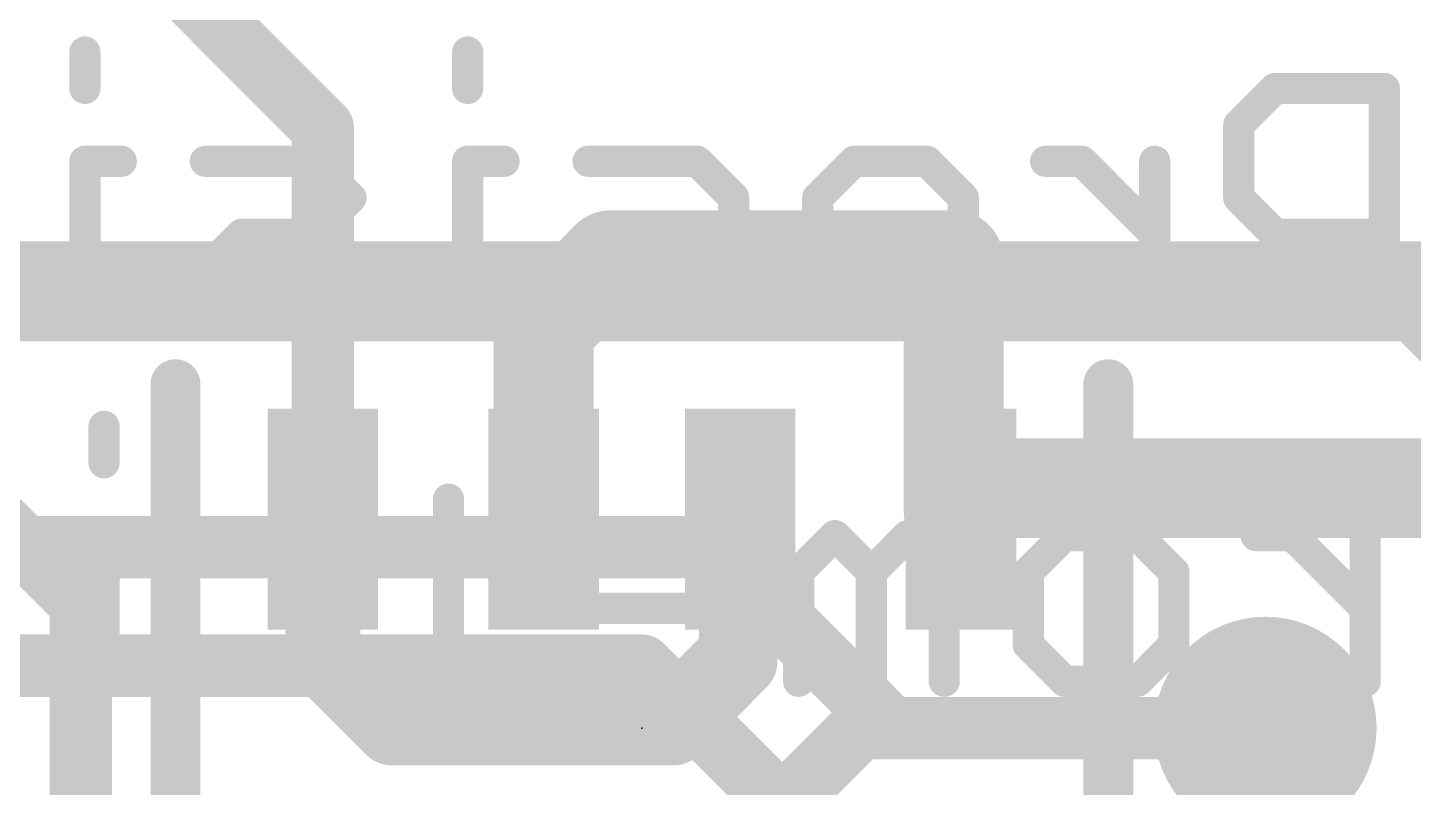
# Model space of a CAD drawing. Extents: x -3.8 to 34.1, y -4.8 to 24.4.
# Drawn here: x 14.64 to 20.29, y 11.19 to 14.28 of the extents above; entities that cross this region are included whole.
import ezdxf

# ---------------------------------------------------------------- set-up
doc = ezdxf.new("R2010")
doc.units = 0
for name, color, linetype in [('1', 12, 'CONTINUOUS'), ('16', 5, 'CONTINUOUS'), ('18', 110, 'CONTINUOUS'), ('21', 40, 'CONTINUOUS'), ('22', 6, 'CONTINUOUS'), ('23', 40, 'CONTINUOUS')]:
    doc.layers.add(name, color=color, linetype=linetype)

# ---------------------------------------------------------------- blocks, each defined once
blk = doc.blocks.new('RECT')
blk.add_solid([(-0.5, -0.5), (0.5, -0.5), (-0.5, 0.5), (0.5, 0.5)])
blk = doc.blocks.new('ROUNDV')
at = {"const_width": 0.5}
blk.add_lwpolyline([(0, -0.25, 1), (0, 0.25, 1), (0, -0.25)], format="xyb", dxfattribs=at)

msp = doc.modelspace()

# ---------------------------------------------------------------- linework, layer by layer
at = {"layer": '1'}
for points, const_width in [([(15.845, 13.873), (14.732, 14.986)], 0.254), ([(15.845, 12.28), (15.845, 13.873)], 0.254), ([(14.859, 11.938), (13.335, 13.462)], 0.254), ([(16.745, 13.062), (17.018, 13.335)], 0.4064), ([(17.018, 13.335), (18.415, 13.335)], 0.4064), ([(18.415, 13.335), (18.415, 12.31)], 0.4064), ([(16.745, 12.28), (16.745, 13.062)], 0.4064), ([(18.445, 12.28), (18.572, 12.407)], 0.4064), ([(21.121, 12.407), (18.572, 12.407)], 0.4064), ([(18.415, 12.31), (18.445, 12.28)], 0.4064), ([(15.845, 11.714), (15.845, 12.28)], 0.3048), ([(17.545, 12.28), (17.545, 11.703)], 0.3048), ([(14.859, 9.779), (14.859, 11.938)], 0.254), ([(16.129, 11.43), (15.845, 11.714)], 0.3048), ([(17.545, 11.703), (17.272, 11.43)], 0.3048), ([(17.272, 11.43), (16.129, 11.43)], 0.3048), ([(17.545, 10.941), (18.034, 11.43)], 0.254), ([(18.034, 11.43), (19.685, 11.43)], 0.254)]:
    msp.add_lwpolyline(points, dxfattribs=dict(at, const_width=const_width))
for points, const_width in [([(15.9085, 13.873, 1), (15.7815, 13.873)], 0.127), ([(15.8001, 13.8281, 1), (15.8899, 13.9179)], 0.127), ([(17.018, 13.4366, 1), (17.018, 13.2334)], 0.2032), ([(17.0898, 13.2632, 1), (16.9462, 13.4068)], 0.2032), ([(18.5166, 13.335, 1), (18.3134, 13.335)], 0.2032), ([(18.415, 13.2334, 1), (18.415, 13.4366)], 0.2032), ([(16.8466, 13.062, 1), (16.6434, 13.062)], 0.2032), ([(16.6732, 13.1338, 1), (16.8168, 12.9902)], 0.2032), ([(18.572, 12.5086, 1), (18.572, 12.3054)], 0.2032), ([(18.6438, 12.3352, 1), (18.5002, 12.4788)], 0.2032), ([(18.4868, 12.3818, 1), (18.3432, 12.2382)], 0.2032), ([(15.9212, 12.28, 1), (15.7688, 12.28)], 0.1524), ([(17.6212, 12.28, 1), (17.4688, 12.28)], 0.1524), ([(18.3732, 12.3518, 1), (18.5168, 12.2082)], 0.2032), ([(18.3732, 12.2082, 1), (18.5168, 12.3518)], 0.2032), ([(16.6434, 12.28, 1), (16.8466, 12.28)], 0.2032), ([(18.3134, 12.31, 1), (18.5166, 12.31)], 0.2032), ([(15.7815, 12.28, 1), (15.9085, 12.28)], 0.127), ([(14.9225, 11.938, 1), (14.7955, 11.938)], 0.127), ([(14.8141, 11.8931, 1), (14.9039, 11.9829)], 0.127), ([(15.8989, 11.7679, 1), (15.7911, 11.6601)], 0.1524), ([(17.5989, 11.6491, 1), (17.4911, 11.7569)], 0.1524), ([(15.7688, 11.714, 1), (15.9212, 11.714)], 0.1524), ([(17.4688, 11.703, 1), (17.6212, 11.703)], 0.1524), ([(16.129, 11.5062, 1), (16.129, 11.3538)], 0.1524), ([(17.272, 11.3538, 1), (17.272, 11.5062)], 0.1524), ([(16.0751, 11.3761, 1), (16.1829, 11.4839)], 0.1524), ([(17.2181, 11.4839, 1), (17.3259, 11.3761)], 0.1524), ([(18.034, 11.4935, 1), (18.034, 11.3665)], 0.127), ([(18.0789, 11.3851, 1), (17.9891, 11.4749)], 0.127), ([(19.685, 11.3665, 1), (19.685, 11.4935)], 0.127)]:
    msp.add_lwpolyline(points, format="xyb", dxfattribs=dict(at, const_width=const_width))
at = {"layer": '16'}
for points, const_width in [([(20.32, 13.208), (10.541, 13.208)], 0.4064), ([(21.248, 12.28), (20.32, 13.208)], 0.4064), ([(11.4046, 12.1666), (17.4244, 12.1666)], 0.254), ([(18.161, 11.43), (17.4244, 12.1666)], 0.254), ([(11.9427, 11.684), (17.145, 11.684)], 0.254), ([(17.145, 11.684), (18.288, 10.541)], 0.254), ([(18.161, 11.43), (19.685, 11.43)], 0.254)]:
    msp.add_lwpolyline(points, dxfattribs=dict(at, const_width=const_width))
for points, const_width in [([(20.3918, 13.2798, 1), (20.2482, 13.1362)], 0.2032), ([(20.32, 13.1064, 1), (20.32, 13.3096)], 0.2032), ([(17.4693, 12.2115, 1), (17.3795, 12.1217)], 0.127), ([(17.4244, 12.1031, 1), (17.4244, 12.2301)], 0.127), ([(17.1899, 11.7289, 1), (17.1001, 11.6391)], 0.127), ([(17.145, 11.6205, 1), (17.145, 11.7475)], 0.127), ([(18.161, 11.4935, 1), (18.161, 11.3665)], 0.127), ([(18.1161, 11.3851, 1), (18.2059, 11.4749)], 0.127), ([(19.685, 11.3665, 1), (19.685, 11.4935)], 0.127)]:
    msp.add_lwpolyline(points, format="xyb", dxfattribs=dict(at, const_width=const_width))
at = {"layer": '21', "const_width": 0.2032}
for points in [[(15.245, 10.03), (15.245, 12.83)], [(19.045, 12.83), (19.045, 10.03)]]:
    msp.add_lwpolyline(points, dxfattribs=at)
at = {"layer": '21', "const_width": 0.1016}
for points in [[(15.2958, 12.83, 1), (15.1942, 12.83)], [(19.0958, 12.83, 1), (18.9942, 12.83)]]:
    msp.add_lwpolyline(points, format="xyb", dxfattribs=at)
at = {"layer": '22', "const_width": 0.0635}
for points in [[(14.9078, 14.1826, 1), (14.8443, 14.1826)], [(16.467, 14.1826, 1), (16.4035, 14.1826)], [(14.8443, 14.0343, 1), (14.9078, 14.0343)], [(16.4035, 14.0343, 1), (16.467, 14.0343)], [(19.7248, 14.066, 1), (19.7248, 14.0025)], [(19.7473, 14.0118, 1), (19.7024, 14.0567)], [(20.2014, 14.0343, 1), (20.1379, 14.0343)], [(20.1697, 14.0025, 1), (20.1697, 14.066)], [(19.6083, 13.886, 1), (19.5448, 13.886)], [(19.5541, 13.9084, 1), (19.599, 13.8635)], [(14.9078, 13.7377, 1), (14.8443, 13.7377)], [(14.8761, 13.7694, 1), (14.8761, 13.7059)], [(15.0243, 13.7059, 1), (15.0243, 13.7694)], [(15.3667, 13.7694, 1), (15.3667, 13.7059)], [(15.834, 13.7601, 1), (15.7891, 13.7152)], [(15.8116, 13.7059, 1), (15.8116, 13.7694)], [(16.467, 13.7377, 1), (16.4035, 13.7377)], [(16.4353, 13.7694, 1), (16.4353, 13.7059)], [(16.5835, 13.7059, 1), (16.5835, 13.7694)], [(16.9259, 13.7694, 1), (16.9259, 13.7059)], [(17.3932, 13.7601, 1), (17.3483, 13.7152)], [(17.3708, 13.7059, 1), (17.3708, 13.7694)], [(18.0097, 13.7694, 1), (18.0097, 13.7059)], [(18.0322, 13.7152, 1), (17.9873, 13.7601)], [(18.3287, 13.7601, 1), (18.2838, 13.7152)], [(18.3063, 13.7059, 1), (18.3063, 13.7694)], [(18.7893, 13.7694, 1), (18.7893, 13.7059)], [(18.96, 13.7601, 1), (18.9151, 13.7152)], [(18.9376, 13.7059, 1), (18.9376, 13.7694)], [(19.2659, 13.7377, 1), (19.2024, 13.7377)], [(15.9823, 13.5669, 1), (15.9374, 13.6118)], [(15.9374, 13.5669, 1), (15.9823, 13.6118)], [(17.5508, 13.5894, 1), (17.4873, 13.5894)], [(17.4966, 13.5669, 1), (17.5415, 13.6118)], [(17.8932, 13.5894, 1), (17.8297, 13.5894)], [(17.839, 13.6118, 1), (17.8839, 13.5669)], [(18.4863, 13.5894, 1), (18.4228, 13.5894)], [(18.4321, 13.5669, 1), (18.477, 13.6118)], [(19.5448, 13.5894, 1), (19.6083, 13.5894)], [(19.599, 13.6118, 1), (19.5541, 13.5669)], [(15.515, 13.4728, 1), (15.515, 13.4093)], [(15.5374, 13.4186, 1), (15.4925, 13.4635)], [(15.7891, 13.4635, 1), (15.834, 13.4186)], [(15.8116, 13.4093, 1), (15.8116, 13.4728)], [(17.8614, 13.4728, 1), (17.8614, 13.4093)], [(18.4546, 13.4093, 1), (18.4546, 13.4728)], [(19.2117, 13.4186, 1), (19.2566, 13.4635)], [(19.7248, 13.4728, 1), (19.7248, 13.4093)], [(19.7024, 13.4186, 1), (19.7473, 13.4635)], [(20.1697, 13.4093, 1), (20.1697, 13.4728)], [(17.8297, 13.4411, 1), (17.8932, 13.4411)], [(15.3891, 13.3152, 1), (15.3442, 13.2703)], [(15.3442, 13.3152, 1), (15.3891, 13.2703)], [(17.4873, 13.2928, 1), (17.5508, 13.2928)], [(17.5415, 13.2703, 1), (17.4966, 13.3152)], [(18.4228, 13.2928, 1), (18.4863, 13.2928)], [(18.477, 13.2703, 1), (18.4321, 13.3152)], [(14.7278, 13.1763, 1), (14.7278, 13.1128)], [(14.8443, 13.1445, 1), (14.9078, 13.1445)], [(15.0243, 13.1128, 1), (15.0243, 13.1763)], [(15.515, 13.1763, 1), (15.515, 13.1128)], [(15.4925, 13.122, 1), (15.5374, 13.167)], [(15.9599, 13.1128, 1), (15.9599, 13.1763)], [(16.287, 13.1763, 1), (16.287, 13.1128)], [(16.4035, 13.1445, 1), (16.467, 13.1445)], [(16.5835, 13.1128, 1), (16.5835, 13.1763)], [(16.9259, 13.1763, 1), (16.9259, 13.1128)], [(17.3483, 13.167, 1), (17.3932, 13.122)], [(17.3708, 13.1128, 1), (17.3708, 13.1763)], [(18.0097, 13.1763, 1), (18.0097, 13.1128)], [(18.2838, 13.167, 1), (18.3287, 13.122)], [(18.3063, 13.1128, 1), (18.3063, 13.1763)], [(19.2024, 13.1445, 1), (19.2659, 13.1445)], [(20.1379, 13.1445, 1), (20.2014, 13.1445)], [(14.9858, 12.6586, 1), (14.9223, 12.6586)], [(14.9223, 12.5103, 1), (14.9858, 12.5103)], [(16.389, 12.362, 1), (16.3255, 12.362)], [(14.954, 12.2454, 1), (14.954, 12.1819)], [(14.9858, 12.2137, 1), (14.9223, 12.2137)], [(15.1023, 12.1819, 1), (15.1023, 12.2454)], [(15.437, 12.2454, 1), (15.437, 12.1819)], [(15.6078, 12.2361, 1), (15.5629, 12.1912)], [(15.5853, 12.1819, 1), (15.5853, 12.2454)], [(15.9137, 12.2137, 1), (15.8502, 12.2137)], [(16.209, 12.2454, 1), (16.209, 12.1819)], [(16.5056, 12.1819, 1), (16.5056, 12.2454)], [(16.9962, 12.2454, 1), (16.9962, 12.1819)], [(17.0187, 12.1912, 1), (16.9738, 12.2361)], [(17.3153, 12.2361, 1), (17.2704, 12.1912)], [(17.2928, 12.1819, 1), (17.2928, 12.2454)], [(17.9542, 12.2361, 1), (17.9093, 12.1912)], [(17.9542, 12.1912, 1), (17.9093, 12.2361)], [(18.2283, 12.2454, 1), (18.2283, 12.1819)], [(18.2508, 12.1912, 1), (18.2059, 12.2361)], [(18.4084, 12.2137, 1), (18.3449, 12.2137)], [(18.3766, 12.1819, 1), (18.3766, 12.2454)], [(18.8673, 12.2454, 1), (18.8673, 12.1819)], [(18.8897, 12.1912, 1), (18.8448, 12.2361)], [(19.1863, 12.2361, 1), (19.1414, 12.1912)], [(19.1639, 12.1819, 1), (19.1639, 12.2454)], [(19.6469, 12.2454, 1), (19.6469, 12.1819)], [(19.8176, 12.2361, 1), (19.7727, 12.1912)], [(19.7952, 12.1819, 1), (19.7952, 12.2454)], [(20.1235, 12.2137, 1), (20.06, 12.2137)], [(16.8797, 12.0654, 1), (16.8162, 12.0654)], [(16.8255, 12.0878, 1), (16.8704, 12.0429)], [(17.4729, 12.0654, 1), (17.4094, 12.0654)], [(17.4187, 12.0429, 1), (17.4636, 12.0878)], [(17.8152, 12.0654, 1), (17.7517, 12.0654)], [(17.761, 12.0878, 1), (17.8059, 12.0429)], [(18.1118, 12.0654, 1), (18.0483, 12.0654)], [(18.0576, 12.0878, 1), (18.1025, 12.0429)], [(18.0576, 12.0429, 1), (18.1025, 12.0878)], [(18.7507, 12.0654, 1), (18.6872, 12.0654)], [(18.6965, 12.0878, 1), (18.7414, 12.0429)], [(19.3439, 12.0654, 1), (19.2804, 12.0654)], [(19.2897, 12.0429, 1), (19.3346, 12.0878)], [(15.8595, 11.8946, 1), (15.9044, 11.9395)], [(16.8479, 11.9488, 1), (16.8479, 11.8853)], [(17.4411, 11.8853, 1), (17.4411, 11.9488)], [(20.0693, 11.8946, 1), (20.1142, 11.9395)], [(16.8162, 11.9171, 1), (16.8797, 11.9171)], [(16.3255, 11.7688, 1), (16.389, 11.7688)], [(16.3797, 11.7463, 1), (16.3348, 11.7912)], [(17.4094, 11.7688, 1), (17.4729, 11.7688)], [(17.4636, 11.7463, 1), (17.4187, 11.7912)], [(18.7414, 11.7912, 1), (18.6965, 11.7463)], [(18.6872, 11.7688, 1), (18.7507, 11.7688)], [(19.2804, 11.7688, 1), (19.3439, 11.7688)], [(19.3346, 11.7463, 1), (19.2897, 11.7912)], [(14.8057, 11.6523, 1), (14.8057, 11.5887)], [(14.9223, 11.6205, 1), (14.9858, 11.6205)], [(15.1023, 11.5887, 1), (15.1023, 11.6523)], [(15.8502, 11.6205, 1), (15.9137, 11.6205)], [(16.1865, 11.643, 1), (16.2315, 11.598)], [(16.9962, 11.6523, 1), (16.9962, 11.5887)], [(17.2704, 11.643, 1), (17.3153, 11.598)], [(17.2928, 11.5887, 1), (17.2928, 11.6523)], [(17.7517, 11.6205, 1), (17.8152, 11.6205)], [(18.0483, 11.6205, 1), (18.1118, 11.6205)], [(18.3449, 11.6205, 1), (18.4084, 11.6205)], [(18.8673, 11.6523, 1), (18.8673, 11.5887)], [(18.8448, 11.598, 1), (18.8897, 11.643)], [(19.1414, 11.643, 1), (19.1863, 11.598)], [(19.1639, 11.5887, 1), (19.1639, 11.6523)], [(20.06, 11.6205, 1), (20.1235, 11.6205)]]:
    msp.add_lwpolyline(points, format="xyb", dxfattribs=at)
at = {"layer": '22', "const_width": 0.127}
for points in [[(14.8761, 14.1826), (14.8761, 14.0343)], [(16.4353, 14.1826), (16.4353, 14.0343)], [(19.7248, 14.0343), (19.5765, 13.886)], [(20.1697, 14.0343), (19.7248, 14.0343)], [(20.1697, 13.1445), (20.1697, 14.0343)], [(19.5765, 13.886), (19.5765, 13.5894)], [(15.0243, 13.7377), (14.8761, 13.7377)], [(14.8761, 13.7377), (14.8761, 13.1445)], [(15.8116, 13.7377), (15.3667, 13.7377)], [(15.9599, 13.5894), (15.8116, 13.7377)], [(16.5835, 13.7377), (16.4353, 13.7377)], [(16.4353, 13.7377), (16.4353, 13.1445)], [(16.9259, 13.7377), (17.3708, 13.7377)], [(17.3708, 13.7377), (17.5191, 13.5894)], [(18.0097, 13.7377), (17.8614, 13.5894)], [(18.3063, 13.7377), (18.0097, 13.7377)], [(18.4546, 13.5894), (18.3063, 13.7377)], [(18.9376, 13.7377), (18.7893, 13.7377)], [(19.2342, 13.4411), (18.9376, 13.7377)], [(19.2342, 13.1445), (19.2342, 13.7377)], [(15.8116, 13.4411), (15.9599, 13.5894)], [(17.5191, 13.5894), (17.5191, 13.2928)], [(17.8614, 13.5894), (17.8614, 13.4411)], [(18.4546, 13.2928), (18.4546, 13.5894)], [(19.5765, 13.5894), (19.7248, 13.4411)], [(15.3667, 13.2928), (15.515, 13.4411)], [(15.515, 13.4411), (15.8116, 13.4411)], [(17.8614, 13.4411), (18.4546, 13.4411)], [(19.7248, 13.4411), (20.1697, 13.4411)], [(15.515, 13.1445), (15.3667, 13.2928)], [(17.5191, 13.2928), (17.3708, 13.1445)], [(18.3063, 13.1445), (18.4546, 13.2928)], [(15.0243, 13.1445), (14.7278, 13.1445)], [(15.9599, 13.1445), (15.515, 13.1445)], [(16.5835, 13.1445), (16.287, 13.1445)], [(17.3708, 13.1445), (16.9259, 13.1445)], [(18.0097, 13.1445), (18.3063, 13.1445)], [(14.954, 12.6586), (14.954, 12.5103)], [(16.3573, 12.362), (16.3573, 11.7688)], [(15.1023, 12.2137), (14.954, 12.2137)], [(14.954, 12.2137), (14.954, 11.6205)], [(15.5853, 12.2137), (15.437, 12.2137)], [(15.8819, 11.9171), (15.5853, 12.2137)], [(15.8819, 11.6205), (15.8819, 12.2137)], [(16.5056, 12.2137), (16.209, 12.2137)], [(16.9962, 12.2137), (16.8479, 12.0654)], [(17.2928, 12.2137), (16.9962, 12.2137)], [(17.4411, 12.0654), (17.2928, 12.2137)], [(17.9317, 12.2137), (17.7835, 12.0654)], [(18.08, 12.0654), (17.9317, 12.2137)], [(18.2283, 12.2137), (18.08, 12.0654)], [(18.3766, 12.2137), (18.2283, 12.2137)], [(18.3766, 11.6205), (18.3766, 12.2137)], [(18.719, 12.0654), (18.8673, 12.2137)], [(18.8673, 12.2137), (19.1639, 12.2137)], [(19.1639, 12.2137), (19.3121, 12.0654)], [(19.7952, 12.2137), (19.6469, 12.2137)], [(20.0917, 11.9171), (19.7952, 12.2137)], [(20.0917, 11.6205), (20.0917, 12.2137)], [(16.8479, 12.0654), (16.8479, 11.9171)], [(17.4411, 11.7688), (17.4411, 12.0654)], [(17.7835, 12.0654), (17.7835, 11.6205)], [(18.08, 12.0654), (18.08, 11.6205)], [(18.719, 11.7688), (18.719, 12.0654)], [(19.3121, 12.0654), (19.3121, 11.7688)], [(16.8479, 11.9171), (17.4411, 11.9171)], [(16.3573, 11.7688), (16.209, 11.6205)], [(17.2928, 11.6205), (17.4411, 11.7688)], [(18.8673, 11.6205), (18.719, 11.7688)], [(19.3121, 11.7688), (19.1639, 11.6205)], [(15.1023, 11.6205), (14.8057, 11.6205)], [(16.9962, 11.6205), (17.2928, 11.6205)], [(19.1639, 11.6205), (18.8673, 11.6205)]]:
    msp.add_lwpolyline(points, dxfattribs=at)
at = {"layer": '23'}
msp.add_point((17.145, 11.43), dxfattribs=at)

# ---------------------------------------------------------------- block references
at = {"layer": '1', "xscale": 0.45, "yscale": 0.9, "rotation": 180}
for p in [(15.845, 12.28), (16.745, 12.28), (17.545, 12.28), (18.445, 12.28)]:
    msp.add_blockref('RECT', p, dxfattribs=at)
at = {"layer": '18', "xscale": 0.9064, "yscale": 0.9064}
msp.add_blockref('ROUNDV', (19.685, 11.43), dxfattribs=at)
msp.add_blockref('ROUNDV', (19.685, 11.43), dxfattribs=at)

doc.saveas('drawing.dxf')
